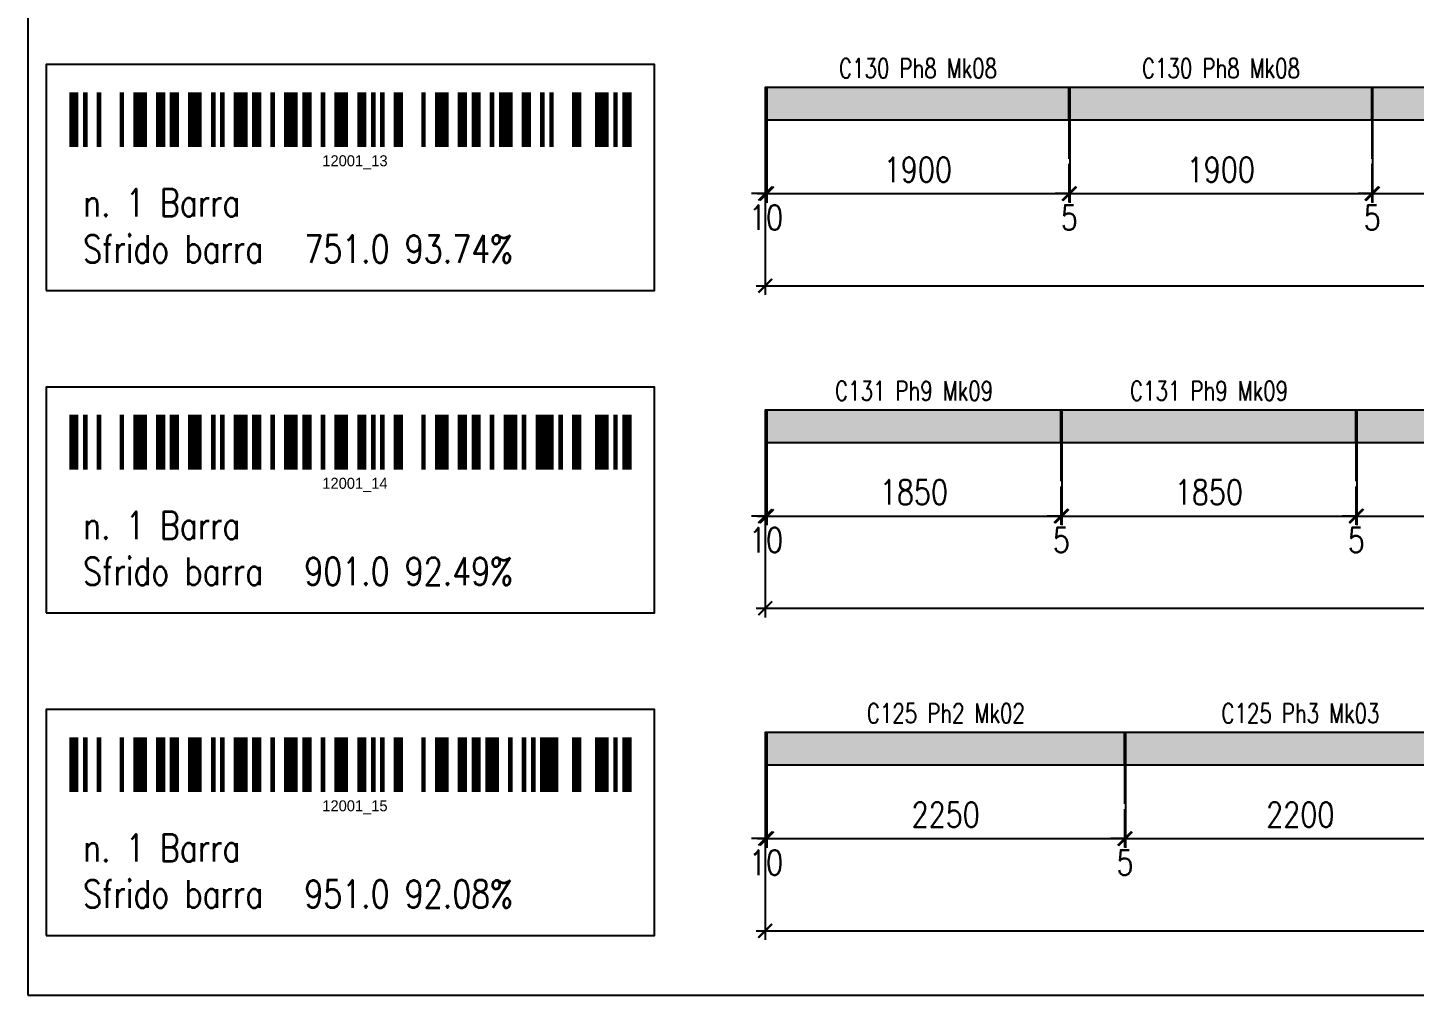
# Model space of a CAD drawing. Header units: millimetres. Extents: x -56 to 421004, y -1 to 91234.
# Drawn here: x 134118 to 142838, y 52905 to 58992 of the extents above; entities that cross this region are included whole.
import ezdxf
from ezdxf.enums import TextEntityAlignment as Align

# ---------------------------------------------------------------- set-up
doc = ezdxf.new("R2010")
doc.units = ezdxf.units.MM
doc.styles.add('EasyCutStyle', font='romans.shx', dxfattribs={"width": 0.8})
doc.styles.add('EasyCutStyleOptimezeBars', font='Romans.shx', dxfattribs={"width": 0.8})
doc.dimstyles.new('EasyCutDimOptimezeBars', dxfattribs={"dimscale": 57.971, "dimtxt": 2.7, "dimasz": 1.5, "dimexe": 1, "dimexo": 0, "dimgap": 1.25, "dimtad": 1, "dimdec": 1, "dimrnd": 0.5, "dimzin": 12, "dimdsep": 46, "dimtxsty": 'EasyCutStyleOptimezeBars', "dimblk": 'ARCHTICK', "dimblk1": 'ARCHTICK', "dimblk2": 'ARCHTICK', "dimcen": 1, "dimdle": 1, "dimclrd": 1, "dimclre": 1, "dimclrt": 3, "dimadec": 3, "dimazin": 0, "dimtfac": 1, "dimtdec": 1, "dimtix": 1, "dimtmove": 0, "dimatfit": 3, "dimfxl": 1, "dimtfill": 1, "dimtolj": 1, "dimtzin": 0, "dimarcsym": 0})

# ---------------------------------------------------------------- blocks, each defined once
blk = doc.blocks.new('BARCODE128_12001_13')
at = {"linetype": 'Continuous'}
for points, const_width in [([(1, 0), (1, 12)], 2), ([(3.5, 0), (3.5, 12)], 1), ([(6.5, 0), (6.5, 12)], 1), ([(11.5, 0), (11.5, 12)], 1), ([(15.5, 0), (15.5, 12)], 3), ([(20, 0), (20, 12)], 2), ([(23, 0), (23, 12)], 2), ([(27.5, 0), (27.5, 12)], 3), ([(31.5, 0), (31.5, 12)], 1), ([(33.5, 0), (33.5, 12)], 1), ([(37.5, 0), (37.5, 12)], 3), ([(41, 0), (41, 12)], 2), ([(44.5, 0), (44.5, 12)], 1), ([(48.5, 0), (48.5, 12)], 3), ([(52, 0), (52, 12)], 2), ([(55.5, 0), (55.5, 12)], 1), ([(59.5, 0), (59.5, 12)], 3), ([(64, 0), (64, 12)], 2), ([(66.5, 0), (66.5, 12)], 1), ([(68.5, 0), (68.5, 12)], 1), ([(72, 0), (72, 12)], 2), ([(77.5, 0), (77.5, 12)], 1), ([(81.5, 0), (81.5, 12)], 3), ([(86, 0), (86, 12)], 2), ([(89, 0), (89, 12)], 2), ([(92.5, 0), (92.5, 12)], 1), ([(95.5, 0), (95.5, 12)], 3), ([(100, 0), (100, 12)], 2), ([(103.5, 0), (103.5, 12)], 1), ([(105.5, 0), (105.5, 12)], 1), ([(111, 0), (111, 12)], 2), ([(116.5, 0), (116.5, 12)], 3), ([(119.5, 0), (119.5, 12)], 1), ([(122, 0), (122, 12)], 2)]:
    blk.add_lwpolyline(points, dxfattribs=dict(at, const_width=const_width))
blk.add_text('12001_13', height=2.4).set_placement((62.5, -4.2), align=Align.CENTER)
blk = doc.blocks.new('_ArchTick')
at = {"color": 0, "linetype": 'ByBlock', "const_width": 0.15}
blk.add_lwpolyline([(-0.5, -0.5), (0.5, 0.5)], dxfattribs=at)
blk = doc.blocks.new('*D870')
at = {"color": 1, "lineweight": -2}
for p, q in [((138755.9, 58412.2), (138755.9, 57890.5)), ((138765.9, 58412.2), (138765.9, 57890.5)), ((138755.9, 57948.4), (138668.9, 57948.4)), ((138755.9, 57948.4), (138765.9, 57948.4)), ((138765.9, 57948.4), (138852.9, 57948.4))]:
    blk.add_line(p, q, dxfattribs=at)
at = {"layer": 'Defpoints', "color": 0}
for p in [(138755.9, 58412.2), (138765.9, 58412.2), (138765.9, 57948.4)]:
    blk.add_point(p, dxfattribs=at)
at = {"color": 1, "lineweight": -2, "xscale": 86.9637, "yscale": 86.9637, "zscale": 86.9637}
blk.add_blockref('_ArchTick', (138755.9, 57948.4), dxfattribs=at)
at = {"color": 1, "lineweight": -2, "xscale": 86.9637, "yscale": 86.9637, "zscale": 86.9637, "rotation": 180}
blk.add_blockref('_ArchTick', (138765.9, 57948.4), dxfattribs=at)
at = {"color": 3, "char_height": 156.53, "attachment_point": 5, "style": 'EasyCutStyleOptimezeBars', "bg_fill": 3, "box_fill_scale": 1.1, "bg_fill_color": 256, "bg_fill_true_color": 13158600}
for s, insert, bg_fill_transparency in [('\\A1;', (138760.9, 58151.3), 10689980), ('\\A1;10', (138760.9, 57797.7), 0)]:
    blk.add_mtext(s, dxfattribs=dict(at, insert=insert, bg_fill_transparency=bg_fill_transparency))
blk = doc.blocks.new('*D871')
at = {"color": 1, "lineweight": -2}
for p, q in [((138765.9, 58412.2), (138765.9, 57890.5)), ((140665.9, 58412.2), (140665.9, 57890.5)), ((138707.9, 57948.4), (140723.9, 57948.4))]:
    blk.add_line(p, q, dxfattribs=at)
at = {"layer": 'Defpoints', "color": 0}
for p in [(138765.9, 58412.2), (140665.9, 58412.2), (140665.9, 57948.4)]:
    blk.add_point(p, dxfattribs=at)
at = {"color": 1, "lineweight": -2, "xscale": 86.9637, "yscale": 86.9637, "zscale": 86.9637, "rotation": 180}
blk.add_blockref('_ArchTick', (138765.9, 57948.4), dxfattribs=at)
at = {"color": 1, "lineweight": -2, "xscale": 86.9637, "yscale": 86.9637, "zscale": 86.9637}
blk.add_blockref('_ArchTick', (140665.9, 57948.4), dxfattribs=at)
at = {"color": 3, "insert": (139715.9, 58099.2), "char_height": 156.53, "attachment_point": 5, "style": 'EasyCutStyleOptimezeBars', "bg_fill": 3, "box_fill_scale": 1.1, "bg_fill_color": 256, "bg_fill_true_color": 13158600, "bg_fill_transparency": 5779308}
blk.add_mtext('\\A1;1900', dxfattribs=at)
blk = doc.blocks.new('*D872')
at = {"color": 1, "lineweight": -2}
for p, q in [((140665.9, 58412.2), (140665.9, 57890.5)), ((140670.9, 58412.2), (140670.9, 57890.5)), ((140665.9, 57948.4), (140578.9, 57948.4)), ((140665.9, 57948.4), (140670.9, 57948.4)), ((140670.9, 57948.4), (140757.9, 57948.4))]:
    blk.add_line(p, q, dxfattribs=at)
at = {"layer": 'Defpoints', "color": 0}
for p in [(140665.9, 58412.2), (140670.9, 58412.2), (140670.9, 57948.4)]:
    blk.add_point(p, dxfattribs=at)
at = {"color": 1, "lineweight": -2, "xscale": 86.9637, "yscale": 86.9637, "zscale": 86.9637}
blk.add_blockref('_ArchTick', (140665.9, 57948.4), dxfattribs=at)
at = {"color": 1, "lineweight": -2, "xscale": 86.9637, "yscale": 86.9637, "zscale": 86.9637, "rotation": 180}
blk.add_blockref('_ArchTick', (140670.9, 57948.4), dxfattribs=at)
at = {"color": 3, "char_height": 156.53, "attachment_point": 5, "style": 'EasyCutStyleOptimezeBars', "bg_fill": 3, "box_fill_scale": 1.1, "bg_fill_color": 256, "bg_fill_true_color": 13158600}
for s, insert, bg_fill_transparency in [('\\A1;', (140668.4, 58151.3), 5776728), ('\\A1;5', (140668.4, 57797.7), 10609116)]:
    blk.add_mtext(s, dxfattribs=dict(at, insert=insert, bg_fill_transparency=bg_fill_transparency))
blk = doc.blocks.new('*D873')
at = {"color": 1, "lineweight": -2}
for p, q in [((140670.9, 58412.2), (140670.9, 57890.5)), ((142570.9, 58412.2), (142570.9, 57890.5)), ((140612.9, 57948.4), (142628.9, 57948.4))]:
    blk.add_line(p, q, dxfattribs=at)
at = {"layer": 'Defpoints', "color": 0}
for p in [(140670.9, 58412.2), (142570.9, 58412.2), (142570.9, 57948.4)]:
    blk.add_point(p, dxfattribs=at)
at = {"color": 1, "lineweight": -2, "xscale": 86.9637, "yscale": 86.9637, "zscale": 86.9637, "rotation": 180}
blk.add_blockref('_ArchTick', (140670.9, 57948.4), dxfattribs=at)
at = {"color": 1, "lineweight": -2, "xscale": 86.9637, "yscale": 86.9637, "zscale": 86.9637}
blk.add_blockref('_ArchTick', (142570.9, 57948.4), dxfattribs=at)
at = {"color": 3, "insert": (141620.9, 58099.2), "char_height": 156.53, "attachment_point": 5, "style": 'EasyCutStyleOptimezeBars', "bg_fill": 3, "box_fill_scale": 1.1, "bg_fill_color": 256, "bg_fill_true_color": 13158600, "bg_fill_transparency": 10719632}
blk.add_mtext('\\A1;1900', dxfattribs=at)
blk = doc.blocks.new('*D874')
at = {"color": 1, "lineweight": -2}
for p, q in [((142570.9, 58412.2), (142570.9, 57890.5)), ((142575.9, 58412.2), (142575.9, 57890.5)), ((142570.9, 57948.4), (142483.9, 57948.4)), ((142570.9, 57948.4), (142575.9, 57948.4)), ((142575.9, 57948.4), (142662.9, 57948.4))]:
    blk.add_line(p, q, dxfattribs=at)
at = {"layer": 'Defpoints', "color": 0}
for p in [(142570.9, 58412.2), (142575.9, 58412.2), (142575.9, 57948.4)]:
    blk.add_point(p, dxfattribs=at)
at = {"color": 1, "lineweight": -2, "xscale": 86.9637, "yscale": 86.9637, "zscale": 86.9637}
blk.add_blockref('_ArchTick', (142570.9, 57948.4), dxfattribs=at)
at = {"color": 1, "lineweight": -2, "xscale": 86.9637, "yscale": 86.9637, "zscale": 86.9637, "rotation": 180}
blk.add_blockref('_ArchTick', (142575.9, 57948.4), dxfattribs=at)
at = {"color": 3, "char_height": 156.53, "attachment_point": 5, "style": 'EasyCutStyleOptimezeBars', "bg_fill": 3, "box_fill_scale": 1.1, "bg_fill_color": 256, "bg_fill_true_color": 13158600, "bg_fill_transparency": 0}
for s, insert in [('\\A1;', (142573.4, 58151.3)), ('\\A1;5', (142573.4, 57797.7))]:
    blk.add_mtext(s, dxfattribs=dict(at, insert=insert))
blk = doc.blocks.new('*D875')
at = {"color": 1, "lineweight": -2}
for p, q in [((142575.9, 58412.2), (142575.9, 57890.5)), ((144475.9, 58412.2), (144475.9, 57890.5)), ((142517.9, 57948.4), (144533.9, 57948.4))]:
    blk.add_line(p, q, dxfattribs=at)
at = {"layer": 'Defpoints', "color": 0}
for p in [(142575.9, 58412.2), (144475.9, 58412.2), (144475.9, 57948.4)]:
    blk.add_point(p, dxfattribs=at)
at = {"color": 1, "lineweight": -2, "xscale": 86.9637, "yscale": 86.9637, "zscale": 86.9637, "rotation": 180}
blk.add_blockref('_ArchTick', (142575.9, 57948.4), dxfattribs=at)
at = {"color": 1, "lineweight": -2, "xscale": 86.9637, "yscale": 86.9637, "zscale": 86.9637}
blk.add_blockref('_ArchTick', (144475.9, 57948.4), dxfattribs=at)
at = {"color": 3, "insert": (143525.9, 58099.2), "char_height": 156.53, "attachment_point": 5, "style": 'EasyCutStyleOptimezeBars', "bg_fill": 3, "box_fill_scale": 1.1, "bg_fill_color": 256, "bg_fill_true_color": 13158600, "bg_fill_transparency": 10737264}
blk.add_mtext('\\A1;1900', dxfattribs=at)
blk = doc.blocks.new('*D883')
at = {"color": 1, "lineweight": -2}
for p, q in [((138755.9, 58412.2), (138755.9, 57310.7)), ((150756.9, 58412.2), (150756.9, 57310.7)), ((138697.9, 57368.7), (150814.9, 57368.7))]:
    blk.add_line(p, q, dxfattribs=at)
at = {"layer": 'Defpoints', "color": 0}
for p in [(138755.9, 58412.2), (150756.9, 58412.2), (150756.9, 57368.7)]:
    blk.add_point(p, dxfattribs=at)
at = {"color": 1, "lineweight": -2, "xscale": 86.9637, "yscale": 86.9637, "zscale": 86.9637, "rotation": 180}
blk.add_blockref('_ArchTick', (138755.9, 57368.7), dxfattribs=at)
at = {"color": 1, "lineweight": -2, "xscale": 86.9637, "yscale": 86.9637, "zscale": 86.9637}
blk.add_blockref('_ArchTick', (150756.9, 57368.7), dxfattribs=at)
at = {"color": 3, "insert": (144756.4, 57519.4), "char_height": 156.53, "attachment_point": 5, "style": 'EasyCutStyleOptimezeBars', "bg_fill": 3, "box_fill_scale": 1.1, "bg_fill_color": 256, "bg_fill_true_color": 13158600, "bg_fill_transparency": 0}
blk.add_mtext('\\A1;12001', dxfattribs=at)
blk = doc.blocks.new('BARCODE128_12001_14')
at = {"linetype": 'Continuous'}
for points, const_width in [([(1, 0), (1, 12)], 2), ([(3.5, 0), (3.5, 12)], 1), ([(6.5, 0), (6.5, 12)], 1), ([(11.5, 0), (11.5, 12)], 1), ([(15.5, 0), (15.5, 12)], 3), ([(20, 0), (20, 12)], 2), ([(23, 0), (23, 12)], 2), ([(27.5, 0), (27.5, 12)], 3), ([(31.5, 0), (31.5, 12)], 1), ([(33.5, 0), (33.5, 12)], 1), ([(37.5, 0), (37.5, 12)], 3), ([(41, 0), (41, 12)], 2), ([(44.5, 0), (44.5, 12)], 1), ([(48.5, 0), (48.5, 12)], 3), ([(52, 0), (52, 12)], 2), ([(55.5, 0), (55.5, 12)], 1), ([(59.5, 0), (59.5, 12)], 3), ([(64, 0), (64, 12)], 2), ([(66.5, 0), (66.5, 12)], 1), ([(68.5, 0), (68.5, 12)], 1), ([(72, 0), (72, 12)], 2), ([(77.5, 0), (77.5, 12)], 1), ([(81.5, 0), (81.5, 12)], 3), ([(86, 0), (86, 12)], 2), ([(89, 0), (89, 12)], 2), ([(92.5, 0), (92.5, 12)], 1), ([(96.5, 0), (96.5, 12)], 3), ([(99.5, 0), (99.5, 12)], 1), ([(104, 0), (104, 12)], 4), ([(107.5, 0), (107.5, 12)], 1), ([(111, 0), (111, 12)], 2), ([(116.5, 0), (116.5, 12)], 3), ([(119.5, 0), (119.5, 12)], 1), ([(122, 0), (122, 12)], 2)]:
    blk.add_lwpolyline(points, dxfattribs=dict(at, const_width=const_width))
blk.add_text('12001_14', height=2.4).set_placement((62.5, -4.2), align=Align.CENTER)
blk = doc.blocks.new('*D885')
at = {"color": 1, "lineweight": -2}
for p, q in [((138755.9, 56383.1), (138755.9, 55861.3)), ((138765.9, 56383.1), (138765.9, 55861.3)), ((138755.9, 55919.3), (138668.9, 55919.3)), ((138755.9, 55919.3), (138765.9, 55919.3)), ((138765.9, 55919.3), (138852.9, 55919.3))]:
    blk.add_line(p, q, dxfattribs=at)
at = {"layer": 'Defpoints', "color": 0}
for p in [(138755.9, 56383.1), (138765.9, 56383.1), (138765.9, 55919.3)]:
    blk.add_point(p, dxfattribs=at)
at = {"color": 1, "lineweight": -2, "xscale": 86.9637, "yscale": 86.9637, "zscale": 86.9637}
blk.add_blockref('_ArchTick', (138755.9, 55919.3), dxfattribs=at)
at = {"color": 1, "lineweight": -2, "xscale": 86.9637, "yscale": 86.9637, "zscale": 86.9637, "rotation": 180}
blk.add_blockref('_ArchTick', (138765.9, 55919.3), dxfattribs=at)
at = {"color": 3, "char_height": 156.53, "attachment_point": 5, "style": 'EasyCutStyleOptimezeBars', "bg_fill": 3, "box_fill_scale": 1.1, "bg_fill_color": 256, "bg_fill_true_color": 13158600}
for s, insert, bg_fill_transparency in [('\\A1;', (138760.9, 56122.2), 5782920), ('\\A1;10', (138760.9, 55768.5), 11003948)]:
    blk.add_mtext(s, dxfattribs=dict(at, insert=insert, bg_fill_transparency=bg_fill_transparency))
blk = doc.blocks.new('*D886')
at = {"color": 1, "lineweight": -2}
for p, q in [((138765.9, 56383.1), (138765.9, 55861.3)), ((140615.9, 56383.1), (140615.9, 55861.3)), ((138707.9, 55919.3), (140673.9, 55919.3))]:
    blk.add_line(p, q, dxfattribs=at)
at = {"layer": 'Defpoints', "color": 0}
for p in [(138765.9, 56383.1), (140615.9, 56383.1), (140615.9, 55919.3)]:
    blk.add_point(p, dxfattribs=at)
at = {"color": 1, "lineweight": -2, "xscale": 86.9637, "yscale": 86.9637, "zscale": 86.9637, "rotation": 180}
blk.add_blockref('_ArchTick', (138765.9, 55919.3), dxfattribs=at)
at = {"color": 1, "lineweight": -2, "xscale": 86.9637, "yscale": 86.9637, "zscale": 86.9637}
blk.add_blockref('_ArchTick', (140615.9, 55919.3), dxfattribs=at)
at = {"color": 3, "insert": (139690.9, 56070), "char_height": 156.53, "attachment_point": 5, "style": 'EasyCutStyleOptimezeBars', "bg_fill": 3, "box_fill_scale": 1.1, "bg_fill_color": 256, "bg_fill_true_color": 13158600, "bg_fill_transparency": 3670065}
blk.add_mtext('\\A1;1850', dxfattribs=at)
blk = doc.blocks.new('*D887')
at = {"color": 1, "lineweight": -2}
for p, q in [((140615.9, 56383.1), (140615.9, 55861.3)), ((140620.9, 56383.1), (140620.9, 55861.3)), ((140615.9, 55919.3), (140528.9, 55919.3)), ((140615.9, 55919.3), (140620.9, 55919.3)), ((140620.9, 55919.3), (140707.9, 55919.3))]:
    blk.add_line(p, q, dxfattribs=at)
at = {"layer": 'Defpoints', "color": 0}
for p in [(140615.9, 56383.1), (140620.9, 56383.1), (140620.9, 55919.3)]:
    blk.add_point(p, dxfattribs=at)
at = {"color": 1, "lineweight": -2, "xscale": 86.9637, "yscale": 86.9637, "zscale": 86.9637}
blk.add_blockref('_ArchTick', (140615.9, 55919.3), dxfattribs=at)
at = {"color": 1, "lineweight": -2, "xscale": 86.9637, "yscale": 86.9637, "zscale": 86.9637, "rotation": 180}
blk.add_blockref('_ArchTick', (140620.9, 55919.3), dxfattribs=at)
at = {"color": 3, "char_height": 156.53, "attachment_point": 5, "style": 'EasyCutStyleOptimezeBars', "bg_fill": 3, "box_fill_scale": 1.1, "bg_fill_color": 256, "bg_fill_true_color": 13158600, "bg_fill_transparency": 0}
for s, insert in [('\\A1;', (140618.4, 56122.2)), ('\\A1;5', (140618.4, 55768.5))]:
    blk.add_mtext(s, dxfattribs=dict(at, insert=insert))
blk = doc.blocks.new('*D888')
at = {"color": 1, "lineweight": -2}
for p, q in [((140620.9, 56383.1), (140620.9, 55861.3)), ((142470.9, 56383.1), (142470.9, 55861.3)), ((140562.9, 55919.3), (142528.9, 55919.3))]:
    blk.add_line(p, q, dxfattribs=at)
at = {"layer": 'Defpoints', "color": 0}
for p in [(140620.9, 56383.1), (142470.9, 56383.1), (142470.9, 55919.3)]:
    blk.add_point(p, dxfattribs=at)
at = {"color": 1, "lineweight": -2, "xscale": 86.9637, "yscale": 86.9637, "zscale": 86.9637, "rotation": 180}
blk.add_blockref('_ArchTick', (140620.9, 55919.3), dxfattribs=at)
at = {"color": 1, "lineweight": -2, "xscale": 86.9637, "yscale": 86.9637, "zscale": 86.9637}
blk.add_blockref('_ArchTick', (142470.9, 55919.3), dxfattribs=at)
at = {"color": 3, "insert": (141545.9, 56070), "char_height": 156.53, "attachment_point": 5, "style": 'EasyCutStyleOptimezeBars', "bg_fill": 3, "box_fill_scale": 1.1, "bg_fill_color": 256, "bg_fill_true_color": 13158600, "bg_fill_transparency": 0}
blk.add_mtext('\\A1;1850', dxfattribs=at)
blk = doc.blocks.new('*D889')
at = {"color": 1, "lineweight": -2}
for p, q in [((142470.9, 56383.1), (142470.9, 55861.3)), ((142475.9, 56383.1), (142475.9, 55861.3)), ((142470.9, 55919.3), (142383.9, 55919.3)), ((142470.9, 55919.3), (142475.9, 55919.3)), ((142475.9, 55919.3), (142562.9, 55919.3))]:
    blk.add_line(p, q, dxfattribs=at)
at = {"layer": 'Defpoints', "color": 0}
for p in [(142470.9, 56383.1), (142475.9, 56383.1), (142475.9, 55919.3)]:
    blk.add_point(p, dxfattribs=at)
at = {"color": 1, "lineweight": -2, "xscale": 86.9637, "yscale": 86.9637, "zscale": 86.9637}
blk.add_blockref('_ArchTick', (142470.9, 55919.3), dxfattribs=at)
at = {"color": 1, "lineweight": -2, "xscale": 86.9637, "yscale": 86.9637, "zscale": 86.9637, "rotation": 180}
blk.add_blockref('_ArchTick', (142475.9, 55919.3), dxfattribs=at)
at = {"color": 3, "char_height": 156.53, "attachment_point": 5, "style": 'EasyCutStyleOptimezeBars', "bg_fill": 3, "box_fill_scale": 1.1, "bg_fill_color": 256, "bg_fill_true_color": 13158600}
for s, insert, bg_fill_transparency in [('\\A1;', (142473.4, 56122.2), 13157224), ('\\A1;5', (142473.4, 55768.5), 0)]:
    blk.add_mtext(s, dxfattribs=dict(at, insert=insert, bg_fill_transparency=bg_fill_transparency))
blk = doc.blocks.new('*D890')
at = {"color": 1, "lineweight": -2}
for p, q in [((142475.9, 56383.1), (142475.9, 55861.3)), ((144325.9, 56383.1), (144325.9, 55861.3)), ((142417.9, 55919.3), (144383.9, 55919.3))]:
    blk.add_line(p, q, dxfattribs=at)
at = {"layer": 'Defpoints', "color": 0}
for p in [(142475.9, 56383.1), (144325.9, 56383.1), (144325.9, 55919.3)]:
    blk.add_point(p, dxfattribs=at)
at = {"color": 1, "lineweight": -2, "xscale": 86.9637, "yscale": 86.9637, "zscale": 86.9637, "rotation": 180}
blk.add_blockref('_ArchTick', (142475.9, 55919.3), dxfattribs=at)
at = {"color": 1, "lineweight": -2, "xscale": 86.9637, "yscale": 86.9637, "zscale": 86.9637}
blk.add_blockref('_ArchTick', (144325.9, 55919.3), dxfattribs=at)
at = {"color": 3, "insert": (143400.9, 56070), "char_height": 156.53, "attachment_point": 5, "style": 'EasyCutStyleOptimezeBars', "bg_fill": 3, "box_fill_scale": 1.1, "bg_fill_color": 256, "bg_fill_true_color": 13158600, "bg_fill_transparency": 13157224}
blk.add_mtext('\\A1;1850', dxfattribs=at)
blk = doc.blocks.new('*D898')
at = {"color": 1, "lineweight": -2}
for p, q in [((138755.9, 56383.1), (138755.9, 55281.5)), ((150756.9, 56383.1), (150756.9, 55281.5)), ((138697.9, 55339.5), (150814.9, 55339.5))]:
    blk.add_line(p, q, dxfattribs=at)
at = {"layer": 'Defpoints', "color": 0}
for p in [(138755.9, 56383.1), (150756.9, 56383.1), (150756.9, 55339.5)]:
    blk.add_point(p, dxfattribs=at)
at = {"color": 1, "lineweight": -2, "xscale": 86.9637, "yscale": 86.9637, "zscale": 86.9637, "rotation": 180}
blk.add_blockref('_ArchTick', (138755.9, 55339.5), dxfattribs=at)
at = {"color": 1, "lineweight": -2, "xscale": 86.9637, "yscale": 86.9637, "zscale": 86.9637}
blk.add_blockref('_ArchTick', (150756.9, 55339.5), dxfattribs=at)
at = {"color": 3, "insert": (144756.4, 55490.3), "char_height": 156.53, "attachment_point": 5, "style": 'EasyCutStyleOptimezeBars', "bg_fill": 3, "box_fill_scale": 1.1, "bg_fill_color": 256, "bg_fill_true_color": 13158600, "bg_fill_transparency": 13158772}
blk.add_mtext('\\A1;12001', dxfattribs=at)
blk = doc.blocks.new('BARCODE128_12001_15')
at = {"linetype": 'Continuous'}
for points, const_width in [([(1, 0), (1, 12)], 2), ([(3.5, 0), (3.5, 12)], 1), ([(6.5, 0), (6.5, 12)], 1), ([(11.5, 0), (11.5, 12)], 1), ([(15.5, 0), (15.5, 12)], 3), ([(20, 0), (20, 12)], 2), ([(23, 0), (23, 12)], 2), ([(27.5, 0), (27.5, 12)], 3), ([(31.5, 0), (31.5, 12)], 1), ([(33.5, 0), (33.5, 12)], 1), ([(37.5, 0), (37.5, 12)], 3), ([(41, 0), (41, 12)], 2), ([(44.5, 0), (44.5, 12)], 1), ([(48.5, 0), (48.5, 12)], 3), ([(52, 0), (52, 12)], 2), ([(55.5, 0), (55.5, 12)], 1), ([(59.5, 0), (59.5, 12)], 3), ([(64, 0), (64, 12)], 2), ([(66.5, 0), (66.5, 12)], 1), ([(68.5, 0), (68.5, 12)], 1), ([(72, 0), (72, 12)], 2), ([(77.5, 0), (77.5, 12)], 1), ([(81.5, 0), (81.5, 12)], 3), ([(86, 0), (86, 12)], 2), ([(89, 0), (89, 12)], 2), ([(92.5, 0), (92.5, 12)], 3), ([(96.5, 0), (96.5, 12)], 1), ([(99.5, 0), (99.5, 12)], 1), ([(101.5, 0), (101.5, 12)], 1), ([(105, 0), (105, 12)], 4), ([(111, 0), (111, 12)], 2), ([(116.5, 0), (116.5, 12)], 3), ([(119.5, 0), (119.5, 12)], 1), ([(122, 0), (122, 12)], 2)]:
    blk.add_lwpolyline(points, dxfattribs=dict(at, const_width=const_width))
blk.add_text('12001_15', height=2.4).set_placement((62.5, -4.2), align=Align.CENTER)
blk = doc.blocks.new('*D900')
at = {"color": 1, "lineweight": -2}
for p, q in [((138755.9, 54353.9), (138755.9, 53832.1)), ((138765.9, 54353.9), (138765.9, 53832.1)), ((138755.9, 53890.1), (138668.9, 53890.1)), ((138755.9, 53890.1), (138765.9, 53890.1)), ((138765.9, 53890.1), (138852.9, 53890.1))]:
    blk.add_line(p, q, dxfattribs=at)
at = {"layer": 'Defpoints', "color": 0}
for p in [(138755.9, 54353.9), (138765.9, 54353.9), (138765.9, 53890.1)]:
    blk.add_point(p, dxfattribs=at)
at = {"color": 1, "lineweight": -2, "xscale": 86.9637, "yscale": 86.9637, "zscale": 86.9637}
blk.add_blockref('_ArchTick', (138755.9, 53890.1), dxfattribs=at)
at = {"color": 1, "lineweight": -2, "xscale": 86.9637, "yscale": 86.9637, "zscale": 86.9637, "rotation": 180}
blk.add_blockref('_ArchTick', (138765.9, 53890.1), dxfattribs=at)
at = {"color": 3, "char_height": 156.53, "attachment_point": 5, "style": 'EasyCutStyleOptimezeBars', "bg_fill": 3, "box_fill_scale": 1.1, "bg_fill_color": 256, "bg_fill_true_color": 13158600}
for s, insert, bg_fill_transparency in [('\\A1;', (138760.9, 54093), 13162900), ('\\A1;10', (138760.9, 53739.4), 0)]:
    blk.add_mtext(s, dxfattribs=dict(at, insert=insert, bg_fill_transparency=bg_fill_transparency))
blk = doc.blocks.new('*D901')
at = {"color": 1, "lineweight": -2}
for p, q in [((138765.9, 54353.9), (138765.9, 53832.1)), ((141015.9, 54353.9), (141015.9, 53832.1)), ((138707.9, 53890.1), (141073.9, 53890.1))]:
    blk.add_line(p, q, dxfattribs=at)
at = {"layer": 'Defpoints', "color": 0}
for p in [(138765.9, 54353.9), (141015.9, 54353.9), (141015.9, 53890.1)]:
    blk.add_point(p, dxfattribs=at)
at = {"color": 1, "lineweight": -2, "xscale": 86.9637, "yscale": 86.9637, "zscale": 86.9637, "rotation": 180}
blk.add_blockref('_ArchTick', (138765.9, 53890.1), dxfattribs=at)
at = {"color": 1, "lineweight": -2, "xscale": 86.9637, "yscale": 86.9637, "zscale": 86.9637}
blk.add_blockref('_ArchTick', (141015.9, 53890.1), dxfattribs=at)
at = {"color": 3, "insert": (139890.9, 54040.9), "char_height": 156.53, "attachment_point": 5, "style": 'EasyCutStyleOptimezeBars', "bg_fill": 3, "box_fill_scale": 1.1, "bg_fill_color": 256, "bg_fill_true_color": 13158600, "bg_fill_transparency": 11675452}
blk.add_mtext('\\A1;2250', dxfattribs=at)
blk = doc.blocks.new('*D902')
at = {"color": 1, "lineweight": -2}
for p, q in [((141015.9, 54353.9), (141015.9, 53832.1)), ((141020.9, 54353.9), (141020.9, 53832.1)), ((141015.9, 53890.1), (140928.9, 53890.1)), ((141015.9, 53890.1), (141020.9, 53890.1)), ((141020.9, 53890.1), (141107.9, 53890.1))]:
    blk.add_line(p, q, dxfattribs=at)
at = {"layer": 'Defpoints', "color": 0}
for p in [(141015.9, 54353.9), (141020.9, 54353.9), (141020.9, 53890.1)]:
    blk.add_point(p, dxfattribs=at)
at = {"color": 1, "lineweight": -2, "xscale": 86.9637, "yscale": 86.9637, "zscale": 86.9637}
blk.add_blockref('_ArchTick', (141015.9, 53890.1), dxfattribs=at)
at = {"color": 1, "lineweight": -2, "xscale": 86.9637, "yscale": 86.9637, "zscale": 86.9637, "rotation": 180}
blk.add_blockref('_ArchTick', (141020.9, 53890.1), dxfattribs=at)
at = {"color": 3, "char_height": 156.53, "attachment_point": 5, "style": 'EasyCutStyleOptimezeBars', "bg_fill": 3, "box_fill_scale": 1.1, "bg_fill_color": 256, "bg_fill_true_color": 13158600}
for s, insert, bg_fill_transparency in [('\\A1;', (141018.4, 54093), 11684832), ('\\A1;5', (141018.4, 53739.4), 13162900)]:
    blk.add_mtext(s, dxfattribs=dict(at, insert=insert, bg_fill_transparency=bg_fill_transparency))
blk = doc.blocks.new('*D903')
at = {"color": 1, "lineweight": -2}
for p, q in [((141020.9, 54353.9), (141020.9, 53832.1)), ((143220.9, 54353.9), (143220.9, 53832.1)), ((140962.9, 53890.1), (143278.9, 53890.1))]:
    blk.add_line(p, q, dxfattribs=at)
at = {"layer": 'Defpoints', "color": 0}
for p in [(141020.9, 54353.9), (143220.9, 54353.9), (143220.9, 53890.1)]:
    blk.add_point(p, dxfattribs=at)
at = {"color": 1, "lineweight": -2, "xscale": 86.9637, "yscale": 86.9637, "zscale": 86.9637, "rotation": 180}
blk.add_blockref('_ArchTick', (141020.9, 53890.1), dxfattribs=at)
at = {"color": 1, "lineweight": -2, "xscale": 86.9637, "yscale": 86.9637, "zscale": 86.9637}
blk.add_blockref('_ArchTick', (143220.9, 53890.1), dxfattribs=at)
at = {"color": 3, "insert": (142120.9, 54040.9), "char_height": 156.53, "attachment_point": 5, "style": 'EasyCutStyleOptimezeBars', "bg_fill": 3, "box_fill_scale": 1.1, "bg_fill_color": 256, "bg_fill_true_color": 13158600, "bg_fill_transparency": 11691696}
blk.add_mtext('\\A1;2200', dxfattribs=at)
blk = doc.blocks.new('*D911')
at = {"color": 1, "lineweight": -2}
for p, q in [((138755.9, 54353.9), (138755.9, 53252.4)), ((150756.9, 54353.9), (150756.9, 53252.4)), ((138697.9, 53310.4), (150814.9, 53310.4))]:
    blk.add_line(p, q, dxfattribs=at)
at = {"layer": 'Defpoints', "color": 0}
for p in [(138755.9, 54353.9), (150756.9, 54353.9), (150756.9, 53310.4)]:
    blk.add_point(p, dxfattribs=at)
at = {"color": 1, "lineweight": -2, "xscale": 86.9637, "yscale": 86.9637, "zscale": 86.9637, "rotation": 180}
blk.add_blockref('_ArchTick', (138755.9, 53310.4), dxfattribs=at)
at = {"color": 1, "lineweight": -2, "xscale": 86.9637, "yscale": 86.9637, "zscale": 86.9637}
blk.add_blockref('_ArchTick', (150756.9, 53310.4), dxfattribs=at)
at = {"color": 3, "insert": (144756.4, 53461.1), "char_height": 156.53, "attachment_point": 5, "style": 'EasyCutStyleOptimezeBars', "bg_fill": 3, "box_fill_scale": 1.1, "bg_fill_color": 256, "bg_fill_true_color": 13158600, "bg_fill_transparency": 13164448}
blk.add_mtext('\\A1;12001', dxfattribs=at)

msp = doc.modelspace()

# ---------------------------------------------------------------- linework, layer by layer
at = {"color": 5}
msp.add_lwpolyline([(134117.84, 52904.53), (151336.65, 52904.53), (151336.65, 65079.45), (134117.84, 65079.45)], close=True, dxfattribs=at)
at = {"color": 231, "true_color": 0xfd58be}
for points in [[(138755.9, 58412.23), (150756.9, 58412.23), (150756.9, 58615.15), (138755.9, 58615.15)], [(138755.9, 56383.08), (150756.9, 56383.08), (150756.9, 56586), (138755.9, 56586)], [(138755.9, 54353.93), (150756.9, 54353.93), (150756.9, 54556.84), (138755.9, 54556.84)]]:
    msp.add_lwpolyline(points, close=True, dxfattribs=at)
at = {"color": 7}
for points in [[(138765.9, 58412.23), (140665.9, 58412.23), (140665.9, 58615.15), (138765.9, 58615.15)], [(140670.9, 58412.23), (142570.9, 58412.23), (142570.9, 58615.15), (140670.9, 58615.15)], [(142575.9, 58412.23), (144475.9, 58412.23), (144475.9, 58615.15), (142575.9, 58615.15)], [(138765.9, 56383.08), (140615.9, 56383.08), (140615.9, 56586), (138765.9, 56586)], [(140620.9, 56383.08), (142470.9, 56383.08), (142470.9, 56586), (140620.9, 56586)], [(142475.9, 56383.08), (144325.9, 56383.08), (144325.9, 56586), (142475.9, 56586)], [(138765.9, 54353.93), (141015.9, 54353.93), (141015.9, 54556.84), (138765.9, 54556.84)], [(141020.9, 54353.93), (143220.9, 54353.93), (143220.9, 54556.84), (141020.9, 54556.84)]]:
    msp.add_lwpolyline(points, close=True, dxfattribs=at)
at = {"color": 54, "true_color": 0x9f8b17}
for points in [[(138765.9, 58412.23), (140665.9, 58412.23), (138765.9, 58615.15), (140665.9, 58615.15)], [(140670.9, 58412.23), (142570.9, 58412.23), (140670.9, 58615.15), (142570.9, 58615.15)], [(142575.9, 58412.23), (144475.9, 58412.23), (142575.9, 58615.15), (144475.9, 58615.15)]]:
    msp.add_solid(points, dxfattribs=at)
at = {"color": 54, "true_color": 0x9f8817}
for points in [[(138765.9, 56383.08), (140615.9, 56383.08), (138765.9, 56586), (140615.9, 56586)], [(140620.9, 56383.08), (142470.9, 56383.08), (140620.9, 56586), (142470.9, 56586)], [(142475.9, 56383.08), (144325.9, 56383.08), (142475.9, 56586), (144325.9, 56586)]]:
    msp.add_solid(points, dxfattribs=at)
at = {"color": 54, "true_color": 0xa4a517}
msp.add_solid([(138765.9, 54353.93), (141015.9, 54353.93), (138765.9, 54556.84), (141015.9, 54556.84)], dxfattribs=at)
at = {"color": 54, "true_color": 0xa4a217}
msp.add_solid([(141020.9, 54353.93), (143220.9, 54353.93), (141020.9, 54556.84), (143220.9, 54556.84)], dxfattribs=at)

# ---------------------------------------------------------------- texts
at = {"style": 'EasyCutStyle', "width": 0.75}
for s, p in [('C130 Ph8 Mk08', (139716.9, 58676.02)), ('C130 Ph8 Mk08', (141621.9, 58676.02)), ('C131 Ph9 Mk09', (139691.9, 56646.87)), ('C131 Ph9 Mk09', (141546.9, 56646.87)), ('C125 Ph2 Mk02', (139891.9, 54617.72)), ('C125 Ph3 Mk03', (142121.9, 54617.72))]:
    msp.add_text(s, height=121.7492, dxfattribs=at).set_placement(p, align=Align.CENTER)

# ---------------------------------------------------------------- next in the draw order: texts
at = {"color": 71, "char_height": 173.9274, "attachment_point": 1, "bg_fill": 2}
for s, insert in [('{\\Fromans|c0;\\W0.8;\\C2;n. 1 Barra^J\\C1;Sfrido barra^I\\C7;751.0 93.74%', (134465.7, 57977.42)), ('{\\Fromans|c0;\\W0.8;\\C2;n. 1 Barra^J\\C1;Sfrido barra^I\\C7;901.0 92.49%', (134465.7, 55948.26)), ('{\\Fromans|c0;\\W0.8;\\C2;n. 1 Barra^J\\C1;Sfrido barra^I\\C7;951.0 92.08%', (134465.7, 53919.11))]:
    msp.add_mtext(s, dxfattribs=dict(at, insert=insert))

# ---------------------------------------------------------------- next in the draw order: dimensions: what is measured, and where the dimension line sits
for base, p1, p2, picture, middle in [((138765.9, 57948.43), (138755.9, 58412.23), (138765.9, 58412.23), '*D870', (138760.9, 57948.43)), ((138765.9, 55919.28), (138755.9, 56383.08), (138765.9, 56383.08), '*D885', (138760.9, 55919.28)), ((138765.9, 53890.12), (138755.9, 54353.93), (138765.9, 54353.93), '*D900', (138760.9, 53890.12))]:
    dim = msp.add_linear_dim(base=base, p1=p1, p2=p2, text='\\X<>', dimstyle='EasyCutDimOptimezeBars', override={"dimscale": 57.9758})
    dim.commit()
    dim.dimension.update_dxf_attribs({"geometry": picture, "text_midpoint": middle})

# ---------------------------------------------------------------- next in the draw order: linework, layer by layer
at = {"color": 5}
for points in [[(134233.79, 57339.68), (138060.2, 57339.68), (138060.2, 58760.09), (134233.79, 58760.09)], [(134233.79, 55310.53), (138060.2, 55310.53), (138060.2, 56730.94), (134233.79, 56730.94)], [(134233.79, 53281.38), (138060.2, 53281.38), (138060.2, 54701.78), (134233.79, 54701.78)]]:
    msp.add_lwpolyline(points, close=True, dxfattribs=at)

# ---------------------------------------------------------------- next in the draw order: block references
at = {"xscale": 28.74833057849901, "yscale": 28.74833057851356, "zscale": 28.74833057851239}
for name, p in [('BARCODE128_12001_13', (134378.97, 58241.18)), ('BARCODE128_12001_14', (134378.97, 56212.03)), ('BARCODE128_12001_15', (134378.97, 54182.88))]:
    msp.add_blockref(name, p, dxfattribs=at)

# ---------------------------------------------------------------- next in the draw order: dimensions: what is measured, and where the dimension line sits
for base, p1, p2, picture, middle in [((140665.9, 57948.43), (138765.9, 58412.23), (140665.9, 58412.23), '*D871', (139715.9, 58099.17)), ((140615.9, 55919.28), (138765.9, 56383.08), (140615.9, 56383.08), '*D886', (139690.9, 56070.01)), ((141015.9, 53890.12), (138765.9, 54353.93), (141015.9, 54353.93), '*D901', (139890.9, 54040.86))]:
    dim = msp.add_linear_dim(base=base, p1=p1, p2=p2, dimstyle='EasyCutDimOptimezeBars', override={"dimscale": 57.9758, "dimtad": 1})
    dim.commit()
    dim.dimension.update_dxf_attribs({"geometry": picture, "text_midpoint": middle})

# ---------------------------------------------------------------- next in the draw order: dimensions: what is measured, and where the dimension line sits
for base, p1, p2, picture, middle in [((140670.9, 57948.43), (140665.9, 58412.23), (140670.9, 58412.23), '*D872', (140668.4, 57948.43)), ((140620.9, 55919.28), (140615.9, 56383.08), (140620.9, 56383.08), '*D887', (140618.4, 55919.28)), ((141020.9, 53890.12), (141015.9, 54353.93), (141020.9, 54353.93), '*D902', (141018.4, 53890.12))]:
    dim = msp.add_linear_dim(base=base, p1=p1, p2=p2, text='\\X<>', dimstyle='EasyCutDimOptimezeBars', override={"dimscale": 57.9758})
    dim.commit()
    dim.dimension.update_dxf_attribs({"geometry": picture, "text_midpoint": middle})

# ---------------------------------------------------------------- next in the draw order: dimensions: what is measured, and where the dimension line sits
for base, p1, p2, picture, middle in [((142570.9, 57948.43), (140670.9, 58412.23), (142570.9, 58412.23), '*D873', (141620.9, 58099.17)), ((142470.9, 55919.28), (140620.9, 56383.08), (142470.9, 56383.08), '*D888', (141545.9, 56070.01)), ((143220.9, 53890.12), (141020.9, 54353.93), (143220.9, 54353.93), '*D903', (142120.9, 54040.86))]:
    dim = msp.add_linear_dim(base=base, p1=p1, p2=p2, dimstyle='EasyCutDimOptimezeBars', override={"dimscale": 57.9758, "dimtad": 1})
    dim.commit()
    dim.dimension.update_dxf_attribs({"geometry": picture, "text_midpoint": middle})

# ---------------------------------------------------------------- next in the draw order: dimensions: what is measured, and where the dimension line sits
for base, p1, p2, picture, middle in [((142575.9, 57948.43), (142570.9, 58412.23), (142575.9, 58412.23), '*D874', (142573.4, 57948.43)), ((142475.9, 55919.28), (142470.9, 56383.08), (142475.9, 56383.08), '*D889', (142473.4, 55919.28))]:
    dim = msp.add_linear_dim(base=base, p1=p1, p2=p2, text='\\X<>', dimstyle='EasyCutDimOptimezeBars', override={"dimscale": 57.9758})
    dim.commit()
    dim.dimension.update_dxf_attribs({"geometry": picture, "text_midpoint": middle})
dim = msp.add_linear_dim(base=(150756.9, 53310.36), p1=(138755.9, 54353.93), p2=(150756.9, 54353.93), dimstyle='EasyCutDimOptimezeBars', override={"dimscale": 57.9758, "dimtad": 1})
dim.commit()
dim.dimension.update_dxf_attribs({"geometry": '*D911', "text_midpoint": (144756.4, 53461.1)})

# ---------------------------------------------------------------- next in the draw order: dimensions: what is measured, and where the dimension line sits
for base, p1, p2, picture, middle in [((144475.9, 57948.43), (142575.9, 58412.23), (144475.9, 58412.23), '*D875', (143525.9, 58099.17)), ((144325.9, 55919.28), (142475.9, 56383.08), (144325.9, 56383.08), '*D890', (143400.9, 56070.01))]:
    dim = msp.add_linear_dim(base=base, p1=p1, p2=p2, dimstyle='EasyCutDimOptimezeBars', override={"dimscale": 57.9758, "dimtad": 1})
    dim.commit()
    dim.dimension.update_dxf_attribs({"geometry": picture, "text_midpoint": middle})

# ---------------------------------------------------------------- next in the draw order: dimensions: what is measured, and where the dimension line sits
for base, p1, p2, picture, middle in [((150756.9, 57368.67), (138755.9, 58412.23), (150756.9, 58412.23), '*D883', (144756.4, 57519.41)), ((150756.9, 55339.52), (138755.9, 56383.08), (150756.9, 56383.08), '*D898', (144756.4, 55490.25))]:
    dim = msp.add_linear_dim(base=base, p1=p1, p2=p2, dimstyle='EasyCutDimOptimezeBars', override={"dimscale": 57.9758, "dimtad": 1})
    dim.commit()
    dim.dimension.update_dxf_attribs({"geometry": picture, "text_midpoint": middle})

doc.saveas('drawing.dxf')
